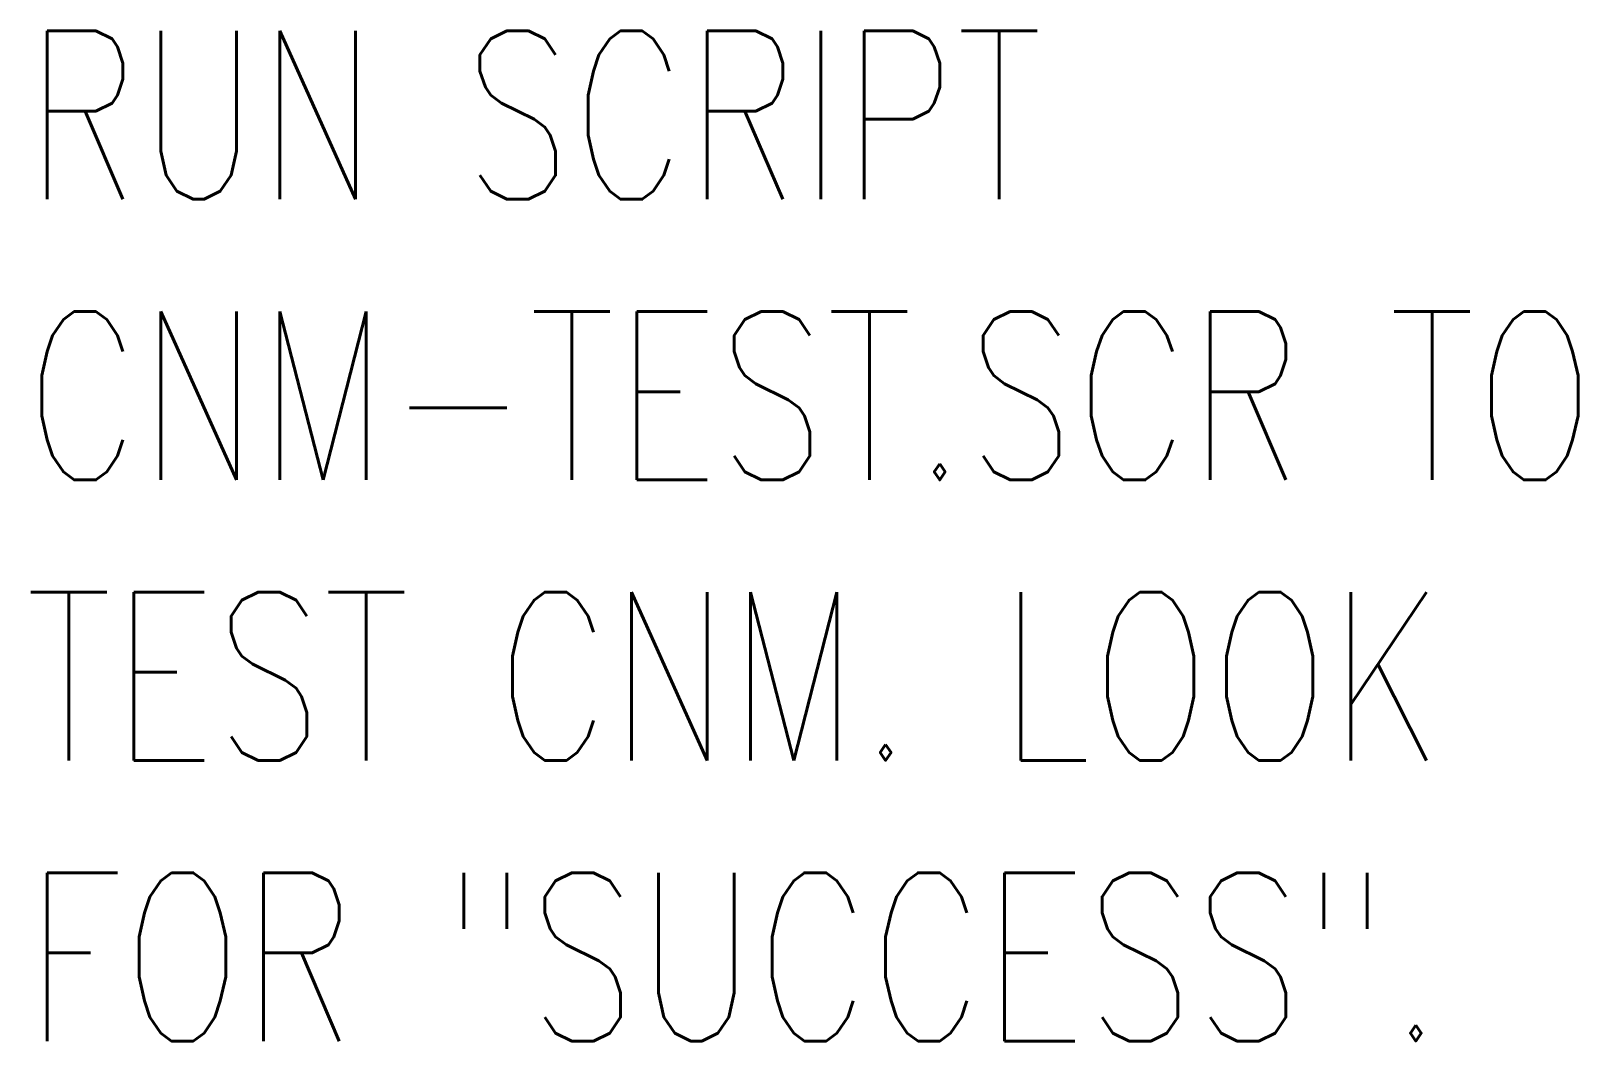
# Model space of a CAD drawing. Extents: x 61 to 244, y 330 to 450.
import ezdxf

# ---------------------------------------------------------------- set-up
doc = ezdxf.new("R2010")
doc.units = 0
doc.header["$MEASUREMENT"] = 0
doc.layers.add('C-ANNO-HCNM-TEST', color=7, linetype='Continuous')
doc.styles.add('Romans', font='romans.shx', dxfattribs={"width": 0.75})

msp = doc.modelspace()

# ---------------------------------------------------------------- texts
at = {"layer": 'C-ANNO-HCNM-TEST', "insert": (60, 450), "char_height": 20, "attachment_point": 1, "style": 'Romans'}
msp.add_mtext_dynamic_manual_height_columns('RUN SCRIPT CNM-TEST.SCR TO TEST CNM. LOOK FOR "SUCCESS".', width=230.1288, gutter_width=100, heights=[0], dxfattribs=at)

doc.saveas('drawing.dxf')
